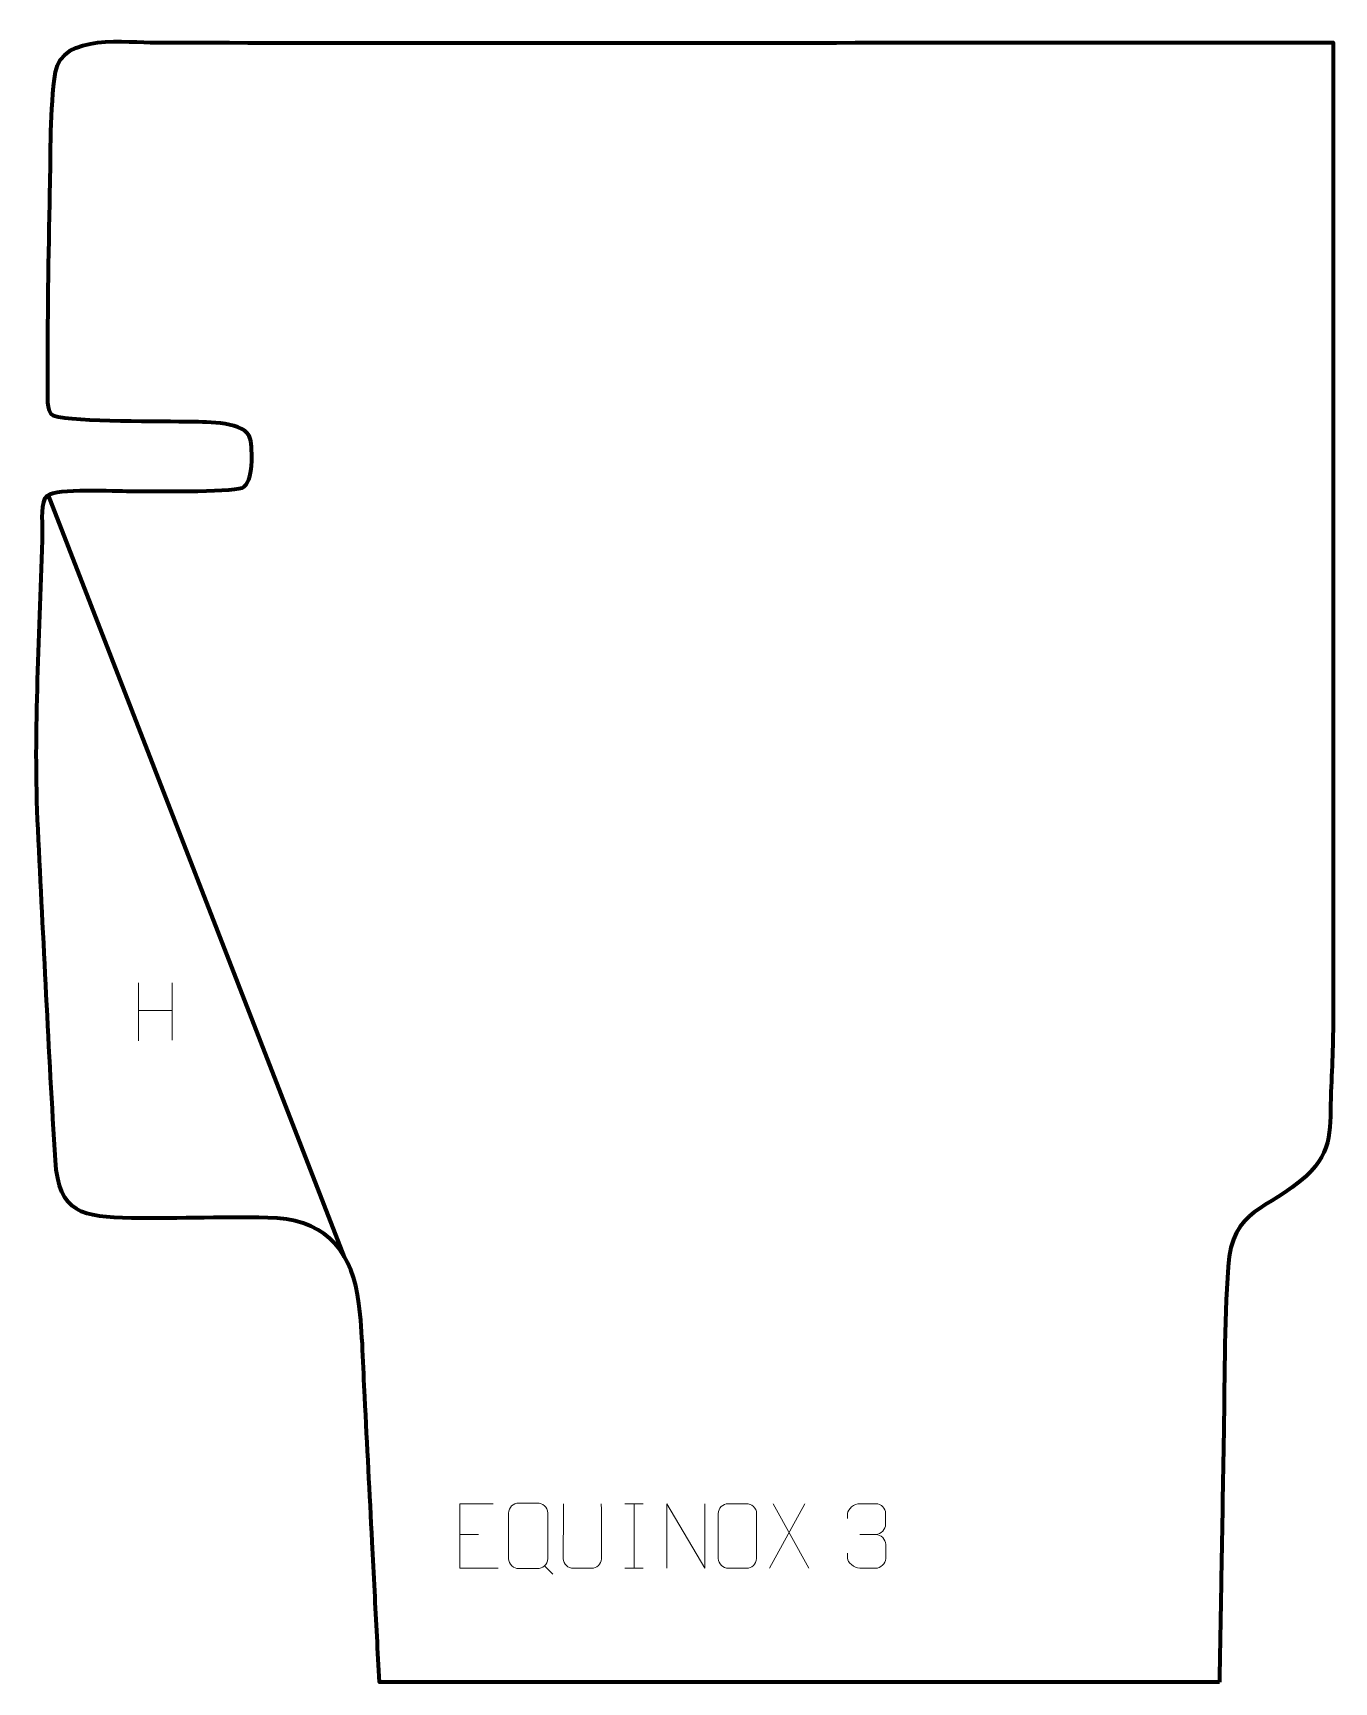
# Model space of a CAD drawing. Header units: millimetres. Extents: x 595 to 1099, y -196 to 442.
import ezdxf

# ---------------------------------------------------------------- set-up
doc = ezdxf.new("R2010")
doc.units = ezdxf.units.MM
doc.header["$MEASUREMENT"] = 0
doc.layers.add('layer 2', color=7, linetype='Continuous')
doc.layers.add('layer 3', color=7, linetype='Continuous')

msp = doc.modelspace()

# ---------------------------------------------------------------- linework, layer by layer
at = {"layer": 'layer 2', "color": 142, "lineweight": 158}
msp.add_open_spline([(601.0857, 263.5573), (601.0857, 263.5573), (715.8295, -31.5407), (715.8295, -31.5407)], degree=3, dxfattribs=at)
at = {"layer": 'layer 2', "color": 142, "lineweight": 9}
for points in [[(636.1352, 74.5398), (636.1352, 74.5398), (636.1352, 52.2093), (636.1352, 52.2093)], [(649.2392, 74.5398), (649.2392, 74.5398), (649.2392, 52.3668), (649.2392, 52.3668)], [(649.2218, 63.9068), (649.2218, 63.9068), (636.1352, 63.9068), (636.1352, 63.9068)], [(824.4492, -127.0204), (824.4492, -127.0204), (831.6184, -127.0204), (831.6184, -127.0204)], [(828.0337, -127.0204), (828.0337, -127.0204), (828.0337, -151.9778), (828.0337, -151.9778)], [(894.1868, -127.0204), (894.1868, -127.0204), (880.4441, -151.9201), (880.4441, -151.9201)], [(881.899, -127.0204), (881.899, -127.0204), (895.6417, -151.9778), (895.6417, -151.9778)], [(760.5905, -138.902), (760.5905, -138.902), (767.7597, -138.902), (767.7597, -138.902)], [(915.3922, -138.9518), (915.3922, -138.9518), (921.5896, -138.9518), (921.5896, -138.9518)], [(793.3753, -151.0485), (793.3753, -151.0485), (796.586, -154.256), (796.586, -154.256)], [(824.4492, -151.9778), (824.4492, -151.9778), (831.6184, -151.9778), (831.6184, -151.9778)]]:
    msp.add_open_spline(points, degree=3, dxfattribs=at)
for points, knots in [([(773.4664, -127.0205), (773.4664, -127.0205), (760.5905, -127.0205), (760.5905, -127.0205), (760.5905, -127.0205), (760.5905, -127.0205), (760.5905, -151.9779), (760.5905, -151.9779), (760.5905, -151.9779), (760.5905, -151.9779), (775.4586, -151.9779), (775.4586, -151.9779)], [0, 0, 0, 0, 0.25, 0.25, 0.25, 0.25, 0.5, 0.5, 0.5, 0.5, 1, 1, 1, 1]), ([(783.4437, -126.7434), (785.8119, -126.7434), (788.1803, -126.7434), (790.5486, -126.7434), (790.5486, -126.7434), (792.5307, -126.7072), (794.5583, -128.2259), (794.5854, -130.7079), (794.5854, -130.7079), (794.5851, -136.5595), (794.5851, -142.4113), (794.5854, -148.2635), (794.5854, -148.2635), (794.4432, -150.6292), (792.7355, -152.1357), (790.5486, -152.1468), (790.5486, -152.1468), (788.1743, -152.1463), (785.8, -152.1463), (783.4262, -152.1468), (783.4262, -152.1468), (781.466, -152.254), (779.4579, -150.3351), (779.4694, -148.2812), (779.4694, -148.2812), (779.4697, -142.4063), (779.4697, -136.5316), (779.4694, -130.6573), (779.4694, -130.6573), (779.4737, -128.4803), (781.2521, -126.7297), (783.4437, -126.7434)], [0, 0, 0, 0, 0.11111111, 0.11111111, 0.11111111, 0.11111111, 0.22222222, 0.22222222, 0.22222222, 0.22222222, 0.33333333, 0.33333333, 0.33333333, 0.33333333, 0.44444444, 0.44444444, 0.44444444, 0.44444444, 0.55555556, 0.55555556, 0.55555556, 0.55555556, 0.66666667, 0.66666667, 0.66666667, 0.66666667, 0.77777778, 0.77777778, 0.77777778, 0.77777778, 1, 1, 1, 1]), ([(815.359, -127.0163), (815.3586, -132.5567), (815.4544, -142.76), (815.4547, -148.3012), (815.4547, -148.3012), (815.315, -150.5411), (813.6375, -151.9675), (811.4894, -151.978), (811.4894, -151.978), (809.1572, -151.9776), (806.825, -151.9776), (804.4931, -151.978), (804.4931, -151.978), (802.5678, -152.0796), (800.5954, -150.2628), (800.6066, -148.318), (800.6066, -148.318), (800.607, -142.7552), (800.7023, -132.5783), (800.7019, -127.0163)], [0, 0, 0, 0, 0.16666667, 0.16666667, 0.16666667, 0.16666667, 0.33333333, 0.33333333, 0.33333333, 0.33333333, 0.5, 0.5, 0.5, 0.5, 0.66666667, 0.66666667, 0.66666667, 0.66666667, 1, 1, 1, 1]), ([(840.7083, -151.9778), (840.7083, -151.9778), (840.7083, -127.0205), (840.7083, -127.0205), (840.7083, -127.0205), (840.7083, -127.0205), (855.3653, -151.9778), (855.3653, -151.9778), (855.3653, -151.9778), (855.3653, -151.9778), (855.3653, -127.0205), (855.3653, -127.0205)], [0, 0, 0, 0, 0.25, 0.25, 0.25, 0.25, 0.5, 0.5, 0.5, 0.5, 1, 1, 1, 1]), ([(864.5197, -127.0208), (866.8457, -127.0208), (869.1722, -127.0208), (871.4986, -127.0208), (871.4986, -127.0208), (873.4455, -126.9852), (875.4373, -128.477), (875.4639, -130.915), (875.4639, -130.915), (875.4635, -136.6628), (875.4635, -142.411), (875.4639, -148.1595), (875.4639, -148.1595), (875.3242, -150.4833), (873.6467, -151.9631), (871.4986, -151.9739), (871.4986, -151.9739), (869.1664, -151.9735), (866.8341, -151.9735), (864.5023, -151.9739), (864.5023, -151.9739), (862.577, -152.0793), (860.6045, -150.1945), (860.6157, -148.1769), (860.6157, -148.1769), (860.6161, -142.4059), (860.6161, -136.6354), (860.6157, -130.8652), (860.6157, -130.8652), (860.62, -128.7268), (862.3669, -127.0072), (864.5197, -127.0208)], [0, 0, 0, 0, 0.11111111, 0.11111111, 0.11111111, 0.11111111, 0.22222222, 0.22222222, 0.22222222, 0.22222222, 0.33333333, 0.33333333, 0.33333333, 0.33333333, 0.44444444, 0.44444444, 0.44444444, 0.44444444, 0.55555556, 0.55555556, 0.55555556, 0.55555556, 0.66666667, 0.66666667, 0.66666667, 0.66666667, 0.77777778, 0.77777778, 0.77777778, 0.77777778, 1, 1, 1, 1]), ([(910.6818, -132.7057), (910.6818, -132.7057), (910.6818, -130.8481), (910.6818, -130.8481), (910.6818, -130.8481), (910.6676, -129.106), (913.3325, -126.9875), (915.3918, -127.0103), (915.3918, -127.0103), (917.4562, -127.0103), (919.5206, -127.0103), (921.5846, -127.0103), (921.5846, -127.0103), (923.7794, -127.0014), (925.378, -128.8486), (925.4224, -130.7609), (925.4224, -130.7609), (925.422, -132.1962), (925.422, -133.6316), (925.4224, -135.0673), (925.4224, -135.0673), (925.3738, -136.7211), (923.7709, -138.9514), (921.5723, -138.9414), (921.5723, -138.9414), (923.7764, -138.9526), (925.3846, -140.7561), (925.4386, -142.8159), (925.4386, -142.8159), (925.4382, -144.6009), (925.4382, -146.3859), (925.4386, -148.1712), (925.4386, -148.1712), (925.4486, -150.233), (923.3935, -151.9963), (921.5723, -151.9882), (921.5723, -151.9882), (919.5067, -151.9879), (917.4412, -151.9879), (915.3752, -151.9882), (915.3752, -151.9882), (913.2063, -151.9767), (910.6749, -149.5761), (910.6564, -148.1141), (910.6564, -148.1141), (910.6564, -148.1141), (910.6564, -146.2053), (910.6564, -146.2053)], [0, 0, 0, 0, 0.07692308, 0.07692308, 0.07692308, 0.07692308, 0.15384615, 0.15384615, 0.15384615, 0.15384615, 0.23076923, 0.23076923, 0.23076923, 0.23076923, 0.30769231, 0.30769231, 0.30769231, 0.30769231, 0.38461538, 0.38461538, 0.38461538, 0.38461538, 0.46153846, 0.46153846, 0.46153846, 0.46153846, 0.53846154, 0.53846154, 0.53846154, 0.53846154, 0.61538462, 0.61538462, 0.61538462, 0.61538462, 0.69230769, 0.69230769, 0.69230769, 0.69230769, 0.76923077, 0.76923077, 0.76923077, 0.76923077, 0.84615385, 0.84615385, 0.84615385, 0.84615385, 1, 1, 1, 1])]:
    msp.add_open_spline(points, degree=3, knots=knots, dxfattribs=at)
at = {"layer": 'layer 3', "color": 242, "lineweight": 158}
msp.add_open_spline([(1054.5985, -196.0197), (1054.8208, -183.3295), (1055.0656, -170.6393), (1055.2879, -157.9491), (1055.2879, -157.9491), (1055.6047, -139.8656), (1055.9216, -121.7819), (1056.2384, -103.6984), (1056.2384, -103.6984), (1056.6192, -81.0161), (1056.4816, -57.9595), (1057.9826, -35.3423), (1057.9826, -35.3423), (1059.5068, -12.3785), (1073.3504, -13.7131), (1088.1629, -0.2131), (1088.1629, -0.2131), (1098.9934, 9.6578), (1097.2485, 18.7618), (1097.8192, 32.3675), (1097.8192, 32.3675), (1098.2734, 43.194), (1098.7001, 53.5409), (1098.6977, 64.3992), (1098.6977, 64.3992), (1098.6691, 189.1002), (1098.7167, 313.8141), (1098.7168, 438.5151), (1098.7168, 438.5151), (946.7966, 438.5259), (794.8763, 438.3872), (642.9568, 438.5022), (642.9568, 438.5022), (632.0606, 438.5104), (606.6167, 442.229), (604.0294, 427.1702), (604.0294, 427.1702), (601.9204, 412.8662), (602.2517, 395.5088), (601.9302, 380.8326), (601.9302, 380.8326), (601.3955, 355.7008), (600.9536, 330.7991), (601.1253, 305.653), (601.1253, 305.653), (601.1443, 302.8696), (600.3539, 295.2719), (603.2635, 293.9856), (603.2635, 293.9856), (612.1364, 291.43), (645.6885, 291.9695), (656.9476, 291.7271), (656.9476, 291.7271), (662.4014, 291.6227), (678.0033, 291.9084), (679.4619, 285.0887), (679.4619, 285.0887), (680.3392, 280.9874), (680.9261, 268.2295), (676.3399, 266.2397), (676.3399, 266.2397), (671.1711, 264.3834), (641.0196, 264.9841), (632.7577, 264.9393), (632.7577, 264.9393), (627.2755, 264.9639), (604.2516, 266.0543), (600.9755, 263.2607), (600.9755, 263.2607), (598.2209, 260.9118), (599.1002, 253.2241), (599.0443, 249.5646), (599.0443, 249.5646), (598.2625, 210.562), (595.3419, 173.1748), (597.3035, 133.9851), (597.3035, 133.9851), (599.4416, 91.3123), (601.4406, 48.6282), (603.9986, 5.978), (603.9986, 5.978), (605.4765, -15.0334), (614.4409, -15.9392), (633.452, -16.4675), (633.452, -16.4675), (652.1979, -16.8335), (671.1527, -15.67), (689.8233, -16.5196), (689.8233, -16.5196), (709.8527, -17.9775), (719.1576, -30.4309), (721.5263, -49.461), (721.5263, -49.461), (722.9365, -60.7915), (723.1981, -74.0898), (723.7902, -85.6447), (723.7902, -85.6447), (724.749, -104.3577), (725.7079, -123.0707), (726.6668, -141.7837), (726.6668, -141.7837), (726.9918, -148.1271), (727.3169, -154.4705), (727.6419, -160.8138), (727.6419, -160.8138), (728.2432, -172.5492), (728.8445, -184.2844), (729.4459, -196.0197), (729.4459, -196.0197), (729.4459, -196.0197), (1054.5985, -196.0197), (1054.5985, -196.0197)], degree=3, knots=[0, 0, 0, 0, 0.03448276, 0.03448276, 0.03448276, 0.03448276, 0.06896552, 0.06896552, 0.06896552, 0.06896552, 0.10344828, 0.10344828, 0.10344828, 0.10344828, 0.13793103, 0.13793103, 0.13793103, 0.13793103, 0.17241379, 0.17241379, 0.17241379, 0.17241379, 0.20689655, 0.20689655, 0.20689655, 0.20689655, 0.24137931, 0.24137931, 0.24137931, 0.24137931, 0.27586207, 0.27586207, 0.27586207, 0.27586207, 0.31034483, 0.31034483, 0.31034483, 0.31034483, 0.34482759, 0.34482759, 0.34482759, 0.34482759, 0.37931034, 0.37931034, 0.37931034, 0.37931034, 0.4137931, 0.4137931, 0.4137931, 0.4137931, 0.44827586, 0.44827586, 0.44827586, 0.44827586, 0.48275862, 0.48275862, 0.48275862, 0.48275862, 0.51724138, 0.51724138, 0.51724138, 0.51724138, 0.55172414, 0.55172414, 0.55172414, 0.55172414, 0.5862069, 0.5862069, 0.5862069, 0.5862069, 0.62068966, 0.62068966, 0.62068966, 0.62068966, 0.65517241, 0.65517241, 0.65517241, 0.65517241, 0.68965517, 0.68965517, 0.68965517, 0.68965517, 0.72413793, 0.72413793, 0.72413793, 0.72413793, 0.75862069, 0.75862069, 0.75862069, 0.75862069, 0.79310345, 0.79310345, 0.79310345, 0.79310345, 0.82758621, 0.82758621, 0.82758621, 0.82758621, 0.86206897, 0.86206897, 0.86206897, 0.86206897, 0.89655172, 0.89655172, 0.89655172, 0.89655172, 0.93103448, 0.93103448, 0.93103448, 0.93103448, 1, 1, 1, 1], dxfattribs=at)

doc.saveas('drawing.dxf')
